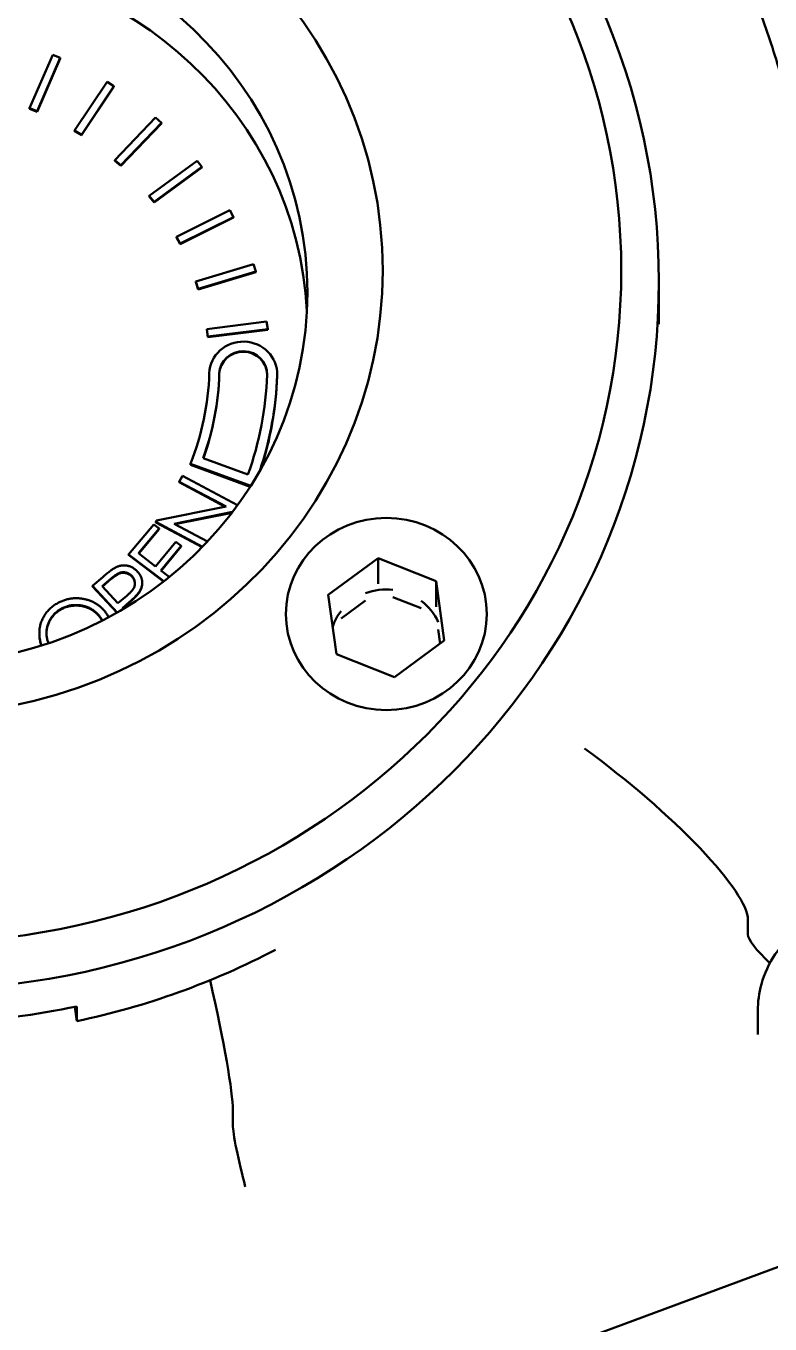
# Model space of a CAD drawing. Header units: inches. Extents: x 11 to 1621, y 11 to 1332.
# Drawn here: x 766.004 to 767.171, y 367.962 to 369.998 of the extents above; entities that cross this region are included whole.
import ezdxf

# ---------------------------------------------------------------- set-up
doc = ezdxf.new("R2010")
doc.units = ezdxf.units.IN
doc.header["$LTSCALE"] = 48
doc.header["$MEASUREMENT"] = 0
doc.layers.add('Visible (ANSI)', color=7, linetype='Continuous', lineweight=50)

msp = doc.modelspace()

# ---------------------------------------------------------------- linework, layer by layer
at = {"layer": 'Visible (ANSI)'}
for p, q in [((766.009573, 369.868684), (766.045732, 369.952165)), ((766.045732, 369.952165), (766.057372, 369.947554)), ((766.021213, 369.864073), (766.057372, 369.947554)), ((766.057372, 369.946634), (766.021213, 369.863152)), ((766.057372, 369.947554), (766.057372, 369.946634)), ((766.080163, 369.833543), (766.130932, 369.909751)), ((766.130932, 369.909751), (766.141557, 369.903278)), ((766.090788, 369.827069), (766.141557, 369.903278)), ((766.141557, 369.902357), (766.090788, 369.826148)), ((766.141557, 369.903278), (766.141557, 369.902357)), ((766.009573, 369.867763), (766.009573, 369.868684)), ((766.009573, 369.868684), (766.021213, 369.864073)), ((766.021213, 369.863152), (766.009573, 369.867763)), ((766.021213, 369.863152), (766.021213, 369.864073)), ((766.143299, 369.787213), (766.207135, 369.853833)), ((766.207135, 369.853833), (766.216423, 369.845694)), ((766.080163, 369.832622), (766.080163, 369.833543)), ((766.080163, 369.833543), (766.090788, 369.827069)), ((766.090788, 369.826148), (766.080163, 369.832622)), ((766.090788, 369.826148), (766.090788, 369.827069)), ((766.152588, 369.779074), (766.216423, 369.845694)), ((766.216423, 369.844773), (766.152588, 369.778153)), ((766.216423, 369.845694), (766.216423, 369.844773)), ((766.143299, 369.786292), (766.143299, 369.787213)), ((766.143299, 369.787213), (766.152588, 369.779074)), ((766.152588, 369.778153), (766.143299, 369.786292)), ((766.197064, 369.731103), (766.272027, 369.786111)), ((766.272027, 369.786111), (766.279696, 369.776552)), ((766.152588, 369.778153), (766.152588, 369.779074)), ((766.204734, 369.721545), (766.279696, 369.776552)), ((766.279696, 369.775631), (766.204734, 369.720624)), ((766.279696, 369.776552), (766.279696, 369.775631)), ((766.197064, 369.730182), (766.197064, 369.731103)), ((766.197064, 369.731103), (766.204734, 369.721545)), ((766.204734, 369.720624), (766.197064, 369.730182)), ((766.204734, 369.720624), (766.204734, 369.721545)), ((766.239823, 369.666917), (766.323635, 369.708641)), ((766.323635, 369.708641), (766.329453, 369.697954)), ((766.245641, 369.656231), (766.329453, 369.697954)), ((766.329453, 369.697033), (766.245641, 369.65531)), ((766.329453, 369.697954), (766.329453, 369.697033)), ((766.239823, 369.665997), (766.239823, 369.666917)), ((766.239823, 369.666917), (766.245641, 369.656231)), ((766.245641, 369.65531), (766.239823, 369.665997)), ((766.245641, 369.65531), (766.245641, 369.656231)), ((766.270278, 369.596606), (766.360393, 369.623778)), ((766.360393, 369.623778), (766.364181, 369.612287)), ((766.274066, 369.585116), (766.364181, 369.612287)), ((766.364181, 369.611367), (766.274066, 369.584195)), ((766.364181, 369.612287), (766.364181, 369.611367)), ((766.270278, 369.595685), (766.270278, 369.596606)), ((766.270278, 369.596606), (766.274066, 369.585116)), ((766.274066, 369.584195), (766.270278, 369.595685)), ((766.274066, 369.584195), (766.274066, 369.585116)), ((766.996277, 369.59677), (766.996277, 369.529691)), ((766.287503, 369.522306), (766.381182, 369.5341)), ((766.287503, 369.521385), (766.287503, 369.522306)), ((766.287503, 369.522306), (766.289147, 369.510361)), ((766.289147, 369.50944), (766.287503, 369.521385)), ((766.289147, 369.510361), (766.382827, 369.522155)), ((766.382827, 369.521234), (766.289147, 369.50944)), ((766.381182, 369.5341), (766.382827, 369.522155)), ((766.382827, 369.522155), (766.382827, 369.521234)), ((766.289147, 369.50944), (766.289147, 369.510361)), ((766.397724, 369.451719), (766.397724, 369.449877)), ((766.351812, 369.294251), (766.281717, 369.319756)), ((766.261644, 369.310946), (766.261644, 369.309105)), ((766.261644, 369.310946), (766.356376, 369.276477)), ((766.355423, 369.274982), (766.261644, 369.309105)), ((766.244002, 369.282943), (766.249279, 369.292021)), ((766.244002, 369.282023), (766.244002, 369.282943)), ((766.317573, 369.24377), (766.244002, 369.282943)), ((766.316318, 369.243518), (766.244002, 369.282023)), ((766.249279, 369.292021), (766.335648, 369.24603)), ((766.208405, 369.221825), (766.317573, 369.24377)), ((766.204115, 369.21588), (766.164801, 369.16897)), ((766.212557, 369.209403), (766.204115, 369.21588)), ((766.207232, 369.219825), (766.208405, 369.221825)), ((766.207232, 369.218904), (766.207232, 369.219825)), ((766.280484, 369.180819), (766.207232, 369.219825)), ((766.279891, 369.180214), (766.207232, 369.218904)), ((766.327747, 369.235433), (766.23624, 369.216852)), ((766.23624, 369.216852), (766.288405, 369.189073)), ((766.326912, 369.234343), (766.237492, 369.216186)), ((766.180093, 369.17066), (766.212557, 369.209403)), ((766.212557, 369.208482), (766.180563, 369.1703)), ((766.212557, 369.208482), (766.212557, 369.209403)), ((766.239036, 369.188561), (766.20686, 369.150153)), ((766.21525, 369.143733), (766.247425, 369.182141)), ((766.247425, 369.18122), (766.215719, 369.143373)), ((766.247425, 369.182141), (766.239036, 369.188561)), ((766.247425, 369.18122), (766.247425, 369.182141)), ((766.164801, 369.168049), (766.164801, 369.16897)), ((766.219887, 369.126755), (766.164801, 369.16897)), ((766.219291, 369.126291), (766.164801, 369.168049)), ((766.20686, 369.150153), (766.180093, 369.17066)), ((766.477934, 369.105687), (766.55602, 369.162986)), ((766.55602, 369.162986), (766.646953, 369.126966)), ((766.55602, 369.162986), (766.55602, 369.122699)), ((766.169944, 369.134123), (766.169944, 369.135044)), ((766.2285, 369.133579), (766.21525, 369.143733)), ((766.124306, 369.13343), (766.108059, 369.119585)), ((766.108059, 369.118664), (766.108059, 369.119585)), ((766.146836, 369.07796), (766.108059, 369.119585)), ((766.146275, 369.077641), (766.108059, 369.118664)), ((766.123268, 369.118965), (766.137679, 369.131259)), ((766.147967, 369.092446), (766.123268, 369.118965)), ((766.123746, 369.118452), (766.137679, 369.130338)), ((766.186064, 369.124764), (766.186064, 369.123843)), ((766.646953, 369.126966), (766.659801, 369.033647)), ((766.646953, 369.126966), (766.646953, 369.086679)), ((766.161917, 369.104043), (766.147967, 369.092446)), ((766.180453, 369.107778), (766.180453, 369.108698)), ((766.490782, 369.012368), (766.477934, 369.105687)), ((766.49785, 369.068503), (766.536105, 369.096574)), ((766.579213, 369.102001), (766.623761, 369.084355)), ((766.059341, 369.083867), (766.059341, 369.082946)), ((766.155099, 369.084803), (766.160919, 369.089774)), ((766.155099, 369.084803), (766.156335, 369.083476)), ((766.160919, 369.088853), (766.155577, 369.08429)), ((766.122768, 369.06584), (766.122768, 369.066761)), ((766.024803, 369.045296), (766.024803, 369.044375)), ((766.659801, 369.033647), (766.581715, 368.976348)), ((766.65023, 369.051367), (766.653324, 369.028894)), ((766.581715, 368.976348), (766.490782, 369.012368)), ((767.135815, 368.596043), (767.135815, 368.573021)), ((766.080412, 368.459411), (766.083493, 368.437031)), ((766.083493, 368.460052), (766.083493, 368.437031)), ((767.151321, 368.415838), (767.151321, 368.453248)), ((766.328152, 368.296925), (766.328152, 368.273903)), ((766.44833, 367.779415), (767.389734, 368.128064)), ((767.389736, 368.128065), (766.473496, 367.788719))]:
    msp.add_line(p, q, dxfattribs=at)
for centre, major_axis in [((765.834859, 369.59677), (-1.161417, 0)), ((765.834859, 369.614036), (-1.102362, 0)), ((765.834859, 369.614036), (0.728346, 0)), ((765.834859, 369.579504), (0.610236, 0)), ((766.568868, 369.075422), (0.15748, 0))]:
    msp.add_ellipse(centre, major_axis=major_axis, ratio=0.95630476, dxfattribs=at)
for centre, major_axis, ratio, start_param, end_param in [((765.834859, 369.521951), (0.610236, 0), 0.95630476, 0.04933141, 1.53969807), ((766.344496, 369.451719), (-0.053228, 0), 0.95630476, 3.11180807, 6.25340072), ((766.344496, 369.451719), (-0.03748, 0), 0.95630476, 3.11180807, 6.25340072), ((766.344496, 369.450798), (0.03748, 0), 0.95630476, 0.01284618, 3.11180807), ((765.834859, 369.466239), (0.456634, 0), 0.95630476, 5.91960848, 6.25340072), ((765.834859, 369.466239), (0.472382, 0), 0.95630476, 5.95295214, 6.25340072), ((765.834859, 369.465318), (0.472382, 0), 0.95630476, 5.95485846, 6.25340072), ((765.834859, 369.466239), (0.547343, 0), 0.95630476, 5.94838424, 6.25340072), ((765.834859, 369.466239), (0.563091, 0), 0.95630476, 5.96847197, 6.25340072), ((765.834859, 369.464397), (0.563091, 0), 0.95630476, 5.97723614, 6.25340072), ((766.344496, 369.449877), (0.053228, 0), 0.95630476, 6.25340072, 6.28318531), ((766.568868, 369.029379), (-0.088583, 0), 0.95630476, 4.5953327, 5.09124465), ((766.568868, 369.029379), (-0.088583, 0), 0.95630476, 3.54813515, 4.0440471), ((766.568868, 369.029379), (-0.088583, 0), 0.95630476, 5.64253025, 5.96345906), ((766.879854, 368.783869), (-0.252881, 0.198029), 0.19991466, 3.29688377, 4.8676801), ((767.208946, 368.519356), (-0.072252, 0.05658), 0.19991466, 0.15529112, 1.169878), ((765.834859, 369.521951), (1.161417, 0), 0.95630476, 4.9281362, 5.21551499), ((766.25943, 368.554095), (-0.06593, 0.269456), 0.07195631, 3.4276136, 4.49694937), ((765.834859, 369.544972), (1.161417, 0), 0.95630476, 4.75844114, 4.9281362), ((766.347787, 368.200426), (-0.018837, 0.076987), 0.07195631, 0.28602094, 1.85681727)]:
    msp.add_ellipse(centre, major_axis=major_axis, ratio=ratio, start_param=start_param, end_param=end_param, dxfattribs=at)
for points, knots in [([(767.236766, 369.561992), (767.236766, 369.595987), (767.235452, 369.629982), (767.230203, 369.697775), (767.226269, 369.731573), (767.215806, 369.798779), (767.209277, 369.832187), (767.193665, 369.898419), (767.184583, 369.931244), (767.163923, 369.996124), (767.152344, 370.02818), (767.139554, 370.059762)], [4.581489286, 4.581489286, 4.581489286, 4.581489286, 4.655389719, 4.655389719, 4.729290152, 4.729290152, 4.803190584, 4.803190584, 4.877091017, 4.877091017, 4.950991449, 4.950991449, 4.950991449, 4.950991449]), ([(766.144259, 369.148339), (766.143716, 369.14805), (766.142524, 369.147415), (766.140665, 369.146227), (766.138562, 369.144751), (766.136156, 369.14307), (766.133573, 369.141025), (766.130693, 369.13876), (766.127582, 369.136188), (766.125429, 369.134376), (766.124306, 369.13343)], [0, 0, 0, 0, 0.000047244846, 0.000103887347, 0.00017007835, 0.000245843384, 0.000330610561, 0.000425294469, 0.000529741388, 0.000643664917, 0.000643664917, 0.000643664917, 0.000643664917]), ([(766.137679, 369.131259), (766.138348, 369.131823), (766.139634, 369.132909), (766.141549, 369.134408), (766.143356, 369.135737), (766.145022, 369.136951), (766.146642, 369.137934), (766.148136, 369.138781), (766.149516, 369.13949), (766.151223, 369.140143), (766.15331, 369.140733), (766.155868, 369.140998), (766.15847, 369.140904), (766.161056, 369.140381), (766.163581, 369.139574), (766.165913, 369.138363), (766.168096, 369.1369), (766.169324, 369.135666), (766.169944, 369.135044)], [0, 0, 0, 0, 0.000067942929, 0.000130632108, 0.00018841481, 0.00024161035, 0.000290005176, 0.000334464074, 0.000373832215, 0.000409183985, 0.000474350625, 0.000538826445, 0.000604260167, 0.00067180184, 0.00073948991, 0.000806219475, 0.000873238031, 0.000941529264, 0.000941529264, 0.000941529264, 0.000941529264]), ([(766.137679, 369.130338), (766.138348, 369.130902), (766.139634, 369.131988), (766.141549, 369.133487), (766.143356, 369.134816), (766.145022, 369.13603), (766.146642, 369.137014), (766.148136, 369.13786), (766.149516, 369.138569), (766.151223, 369.139222), (766.15331, 369.139813), (766.155868, 369.140077), (766.15847, 369.139983), (766.161056, 369.13946), (766.163581, 369.138653), (766.165913, 369.137443), (766.168096, 369.135979), (766.169324, 369.134746), (766.169944, 369.134123)], [0, 0, 0, 0, 0.000067942929, 0.000130632108, 0.00018841481, 0.00024161035, 0.000290005176, 0.000334464074, 0.000373832215, 0.000409183985, 0.000474350625, 0.000538826445, 0.000604260167, 0.00067180184, 0.00073948991, 0.000806219475, 0.000873238031, 0.000941529264, 0.000941529264, 0.000941529264, 0.000941529264]), ([(766.178378, 369.142219), (766.177776, 369.14284), (766.176596, 369.144058), (766.17469, 369.145695), (766.17273, 369.147141), (766.170703, 369.148381), (766.168618, 369.149438), (766.166444, 369.150235), (766.164233, 369.15089), (766.16197, 369.151323), (766.159684, 369.151564), (766.15741, 369.151638), (766.155151, 369.151554), (766.152923, 369.151273), (766.150718, 369.150796), (766.148536, 369.150157), (766.14636, 369.14936), (766.144965, 369.148682), (766.144259, 369.148339)], [0, 0, 0, 0, 0.000067638219, 0.000132697267, 0.000195561024, 0.000256654766, 0.000316441553, 0.000375629592, 0.000434304566, 0.000493203044, 0.000551748373, 0.000609932969, 0.000666988407, 0.000724381339, 0.000781436777, 0.000839621373, 0.00089871305, 0.000959210512, 0.000959210512, 0.000959210512, 0.000959210512]), ([(766.169944, 369.135044), (766.170528, 369.134363), (766.171679, 369.133022), (766.173027, 369.130771), (766.173969, 369.128373), (766.1746, 369.125879), (766.174786, 369.123331), (766.174585, 369.120798), (766.173913, 369.118323), (766.173045, 369.1163), (766.172079, 369.11468), (766.171158, 369.113382), (766.170091, 369.111984), (766.168797, 369.110547), (766.167337, 369.109028), (766.165712, 369.107412), (766.163891, 369.105735), (766.16259, 369.10462), (766.161917, 369.104043)], [0, 0, 0, 0, 0.000069703346, 0.000137202673, 0.000204270115, 0.000272056602, 0.000339624959, 0.000405777908, 0.000472343, 0.000541284194, 0.000578301304, 0.000619784263, 0.000665518348, 0.000715243926, 0.000769848915, 0.000828965888, 0.000892743625, 0.000961250682, 0.000961250682, 0.000961250682, 0.000961250682]), ([(766.169944, 369.134123), (766.170528, 369.133442), (766.171679, 369.132101), (766.173027, 369.12985), (766.173969, 369.127452), (766.174556, 369.125129), (766.174696, 369.123596), (766.174715, 369.122917)], [0, 0, 0, 0, 0.000069703346, 0.000137202673, 0.000204270115, 0.000272056602, 0.000325770994, 0.000325770994, 0.000325770994, 0.000325770994]), ([(766.180453, 369.108698), (766.180924, 369.109383), (766.181848, 369.110728), (766.183066, 369.112807), (766.184078, 369.114909), (766.184836, 369.117047), (766.185485, 369.119168), (766.185878, 369.121326), (766.186058, 369.123497), (766.186085, 369.125678), (766.185873, 369.127849), (766.185434, 369.129995), (766.184821, 369.132127), (766.183932, 369.13421), (766.18288, 369.136279), (766.181571, 369.138293), (766.180113, 369.140318), (766.178964, 369.141577), (766.178378, 369.142219)], [0, 0, 0, 0, 0.000065451087, 0.00012854783, 0.000190184202, 0.000250040123, 0.000308743732, 0.000366546159, 0.000424675927, 0.00048257402, 0.000540540349, 0.000598561209, 0.000657094877, 0.00071683445, 0.000778009891, 0.000840704387, 0.000906104721, 0.000974121905, 0.000974121905, 0.000974121905, 0.000974121905]), ([(766.186064, 369.123843), (766.186064, 369.123422), (766.186033, 369.122273), (766.185878, 369.120406), (766.185485, 369.118247), (766.184836, 369.116126), (766.184078, 369.113989), (766.183066, 369.111886), (766.181848, 369.109808), (766.180924, 369.108462), (766.180453, 369.107778)], [0.000516617995, 0.000516617995, 0.000516617995, 0.000516617995, 0.00055027942, 0.000608497364, 0.000666387471, 0.000725180126, 0.000785126841, 0.000846856707, 0.00091004916, 0.000975599529, 0.000975599529, 0.000975599529, 0.000975599529]), ([(766.053625, 369.092541), (766.055417, 369.093457), (766.058936, 369.095257), (766.064446, 369.097316), (766.069961, 369.09888), (766.075525, 369.099892), (766.081116, 369.100304), (766.086746, 369.100211), (766.092399, 369.099512), (766.098033, 369.098322), (766.103511, 369.096622), (766.108715, 369.094458), (766.11357, 369.091845), (766.118084, 369.088774), (766.122269, 369.085275), (766.126107, 369.081308), (766.129605, 369.076905), (766.131604, 369.073697), (766.132617, 369.072069)], [0, 0, 0, 0, 0.00015581792, 0.00030613583, 0.00045308209, 0.00059680309, 0.00073992988, 0.0008827955, 0.00102818804, 0.00117671152, 0.00132505115, 0.00146951756, 0.00161155187, 0.00175187124, 0.00189398979, 0.00203742846, 0.00218493948, 0.00233690152, 0.00233690152, 0.00233690152, 0.00233690152]), ([(766.160919, 369.089774), (766.16213, 369.090811), (766.164454, 369.092802), (766.167749, 369.095703), (766.170703, 369.098391), (766.173297, 369.100877), (766.175593, 369.103117), (766.177522, 369.105167), (766.179148, 369.106976), (766.180044, 369.108158), (766.180453, 369.108698)], [0, 0, 0, 0, 0.00012388053, 0.000237828305, 0.000341409934, 0.000434664765, 0.00051773405, 0.000591371682, 0.000654514331, 0.000707683315, 0.000707683315, 0.000707683315, 0.000707683315]), ([(766.180453, 369.107778), (766.180044, 369.107237), (766.179148, 369.106055), (766.177522, 369.104246), (766.175593, 369.102196), (766.173297, 369.099956), (766.170703, 369.09747), (766.167749, 369.094782), (766.164454, 369.091881), (766.16213, 369.08989), (766.160919, 369.088853)], [0, 0, 0, 0, 0.00005312033, 0.000116205197, 0.000189775443, 0.000272768712, 0.000365938206, 0.000469425047, 0.00058326855, 0.000707035717, 0.000707035717, 0.000707035717, 0.000707035717]), ([(766.028366, 369.026049), (766.028167, 369.026572), (766.027564, 369.028236), (766.026676, 369.031076), (766.025834, 369.034599), (766.025233, 369.038173), (766.02486, 369.041799), (766.024771, 369.045456), (766.024877, 369.049108), (766.025257, 369.052711), (766.025854, 369.056249), (766.026723, 369.059706), (766.027823, 369.063095), (766.029147, 369.066415), (766.030706, 369.069671), (766.032521, 369.072819), (766.034525, 369.075867), (766.036724, 369.078756), (766.03911, 369.081475), (766.041652, 369.084038), (766.044381, 369.086431), (766.047289, 369.088644), (766.050356, 369.090718), (766.052528, 369.091929), (766.053625, 369.092541)], [0.00025154974, 0.00025154974, 0.00025154974, 0.00025154974, 0.00029615551, 0.0003928094, 0.00048924194, 0.00058585622, 0.00068305307, 0.00078128301, 0.00087914209, 0.00097599377, 0.00107157752, 0.00116649828, 0.00126100652, 0.00135601963, 0.00145144308, 0.00154802269, 0.00164426652, 0.00174013848, 0.00183446768, 0.00192884252, 0.0020233187, 0.00211833349, 0.00221381541, 0.00231118438, 0.00231118438, 0.00231118438, 0.00231118438]), ([(766.039131, 369.029599), (766.038911, 369.030139), (766.03834, 369.031606), (766.037564, 369.034039), (766.036892, 369.036909), (766.036367, 369.039795), (766.036087, 369.042713), (766.035995, 369.045639), (766.036097, 369.048557), (766.036424, 369.051441), (766.036917, 369.054283), (766.037635, 369.057078), (766.038516, 369.059837), (766.039625, 369.062543), (766.040936, 369.065198), (766.042416, 369.067806), (766.044064, 369.070313), (766.045828, 369.072708), (766.047763, 369.074928), (766.049809, 369.077025), (766.051996, 369.07896), (766.054308, 369.080752), (766.056745, 369.08241), (766.058473, 369.08338), (766.059341, 369.083867)], [0.00019851904, 0.00019851904, 0.00019851904, 0.00019851904, 0.00024505778, 0.00032406625, 0.00040234476, 0.00048089374, 0.00055887835, 0.00063721184, 0.00071566331, 0.00079291654, 0.00086972885, 0.00094660341, 0.00102367479, 0.00110101673, 0.00117950071, 0.0012591364, 0.00133896409, 0.00141688324, 0.00149400425, 0.00157065238, 0.00164680585, 0.00172235384, 0.00179889371, 0.00187601679, 0.00187601679, 0.00187601679, 0.00187601679]), ([(766.03603, 369.0451), (766.036038, 369.045951), (766.036111, 369.047764), (766.036424, 369.05052), (766.036917, 369.053362), (766.037635, 369.056157), (766.038516, 369.058916), (766.039625, 369.061622), (766.040936, 369.064277), (766.042416, 369.066886), (766.044064, 369.069392), (766.045828, 369.071787), (766.047763, 369.074007), (766.049809, 369.076105), (766.051996, 369.078039), (766.054308, 369.079831), (766.056745, 369.081489), (766.058473, 369.082459), (766.059341, 369.082946)], [0.00064746589, 0.00064746589, 0.00064746589, 0.00064746589, 0.00071566331, 0.00079291654, 0.00086972885, 0.00094660341, 0.00102367479, 0.00110101673, 0.00117950071, 0.0012591364, 0.00133896409, 0.00141688324, 0.00149400425, 0.00157065238, 0.00164680585, 0.00172235384, 0.00179889371, 0.00187601679, 0.00187601679, 0.00187601679, 0.00187601679]), ([(766.059341, 369.083867), (766.060243, 369.084337), (766.062035, 369.085268), (766.064836, 369.086408), (766.067669, 369.087432), (766.070591, 369.088201), (766.073556, 369.088852), (766.076589, 369.089255), (766.079677, 369.089533), (766.082808, 369.089575), (766.085933, 369.089462), (766.089006, 369.08918), (766.092004, 369.088659), (766.094948, 369.088031), (766.097802, 369.087161), (766.100597, 369.086144), (766.103317, 369.084936), (766.105958, 369.083538), (766.108504, 369.081992), (766.110934, 369.080291), (766.113222, 369.078415), (766.115394, 369.076393), (766.117431, 369.074208), (766.119363, 369.071892), (766.121162, 369.069408), (766.122229, 369.06765), (766.122768, 369.066761)], [0, 0, 0, 0, 0.00007874915, 0.00015628127, 0.00023323802, 0.00031082764, 0.00038845216, 0.00046635322, 0.00054544752, 0.00062610536, 0.00070627985, 0.00078514019, 0.00086261886, 0.00093978027, 0.00101629901, 0.0010920688, 0.00116895306, 0.00124605871, 0.00132338715, 0.00140003485, 0.0014767698, 0.00155434505, 0.00163231152, 0.00171130102, 0.00179182841, 0.00187424455, 0.00187424455, 0.00187424455, 0.00187424455]), ([(766.059341, 369.082946), (766.060243, 369.083416), (766.062035, 369.084348), (766.064836, 369.085487), (766.067669, 369.086511), (766.070591, 369.08728), (766.073556, 369.087931), (766.076589, 369.088334), (766.079677, 369.088612), (766.082808, 369.088654), (766.085933, 369.088541), (766.089006, 369.088259), (766.092004, 369.087738), (766.094948, 369.08711), (766.097802, 369.08624), (766.100597, 369.085224), (766.103317, 369.084015), (766.105958, 369.082617), (766.108504, 369.081072), (766.110934, 369.079371), (766.113222, 369.077494), (766.115394, 369.075472), (766.117431, 369.073287), (766.119363, 369.070971), (766.121162, 369.068488), (766.122229, 369.06673), (766.122768, 369.06584)], [0, 0, 0, 0, 0.00007874915, 0.00015628127, 0.00023323802, 0.00031082764, 0.00038845216, 0.00046635322, 0.00054544752, 0.00062610536, 0.00070627985, 0.00078514019, 0.00086261886, 0.00093978027, 0.00101629901, 0.0010920688, 0.00116895306, 0.00124605871, 0.00132338715, 0.00140003485, 0.0014767698, 0.00155434505, 0.00163231152, 0.00171130102, 0.00179182841, 0.00187424455, 0.00187424455, 0.00187424455, 0.00187424455]), ([(766.02806, 369.025952), (766.02797, 369.026202), (766.027476, 369.027594), (766.026676, 369.030155), (766.025834, 369.033678), (766.025233, 369.037252), (766.024865, 369.040823), (766.024803, 369.043205), (766.024803, 369.044375)], [0.000274907753, 0.000274907753, 0.000274907753, 0.000274907753, 0.000296155512, 0.000392809401, 0.000489241943, 0.000585856225, 0.000683053071, 0.000776896082, 0.000776896082, 0.000776896082, 0.000776896082]), ([(767.485967, 368.453248), (767.485967, 368.47036), (767.483131, 368.487467), (767.472094, 368.519977), (767.463875, 368.535366), (767.442869, 368.562967), (767.430042, 368.575141), (767.401032, 368.59508), (767.384818, 368.602792), (767.350625, 368.612945), (767.332638, 368.615342), (767.296742, 368.614527), (767.278838, 368.6113), (767.245001, 368.599511), (767.229065, 368.590967), (767.200867, 368.569432), (767.188579, 368.556483), (767.168948, 368.527534), (767.161555, 368.511577), (767.153223, 368.481318), (767.151321, 368.467284), (767.151321, 368.453248)], [4.58148929, 4.58148929, 4.58148929, 4.58148929, 4.89541202, 4.89541202, 5.21063857, 5.21063857, 5.52910284, 5.52910284, 5.85122862, 5.85122862, 6.17601846, 6.17601846, 6.50167162, 6.50167162, 6.82616586, 6.82616586, 7.14774785, 7.14774785, 7.4655862, 7.4655862, 7.72308194, 7.72308194, 7.72308194, 7.72308194])]:
    msp.add_open_spline(points, degree=3, knots=knots, dxfattribs=at)
for points in [[(766.122768, 369.066761), (766.123032, 369.066298), (766.123296, 369.065834), (766.123555, 369.065368)], [(766.122768, 369.06584), (766.122897, 369.065615), (766.123026, 369.065389), (766.123153, 369.065163)], [(766.132617, 369.072069), (766.132898, 369.071569), (766.133178, 369.071068), (766.133456, 369.070566)]]:
    msp.add_open_spline(points, degree=3, dxfattribs=at)

doc.saveas('drawing.dxf')
